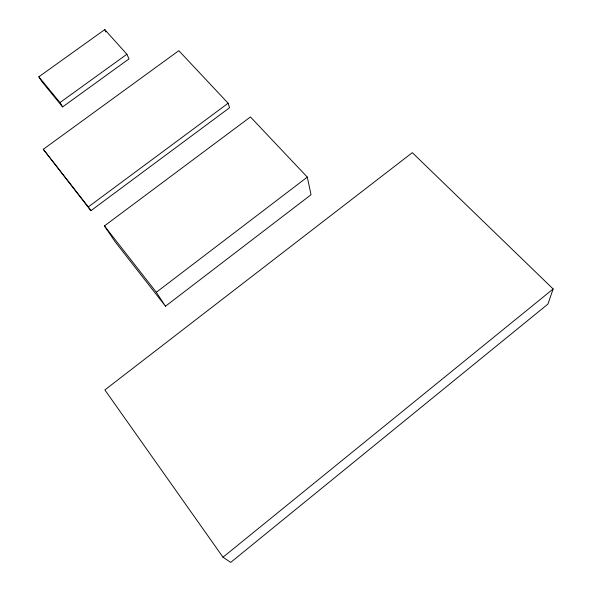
<?xml version="1.0" encoding="UTF-8"?>
<svg xmlns="http://www.w3.org/2000/svg" width="592" height="592" viewBox="0 0 592 592"><rect width="100%" height="100%" fill="white"/><g stroke="black" fill="none" stroke-linecap="round" stroke-linejoin="round"><path stroke-width="0.89" d="M553.15 288.97L547.903 304.103L230.702 562.4L223.006 557.205L104.873 389.928L412.313 152.669L553.15 288.97L223.006 557.205M165.471 306.227L311.029 194.731L307.307 177.119L250.438 116.95L104.436 225.915L114.974 241.551L165.471 306.227L156.318 292.278L104.436 225.915M156.318 292.278L307.307 177.119M90.879 210.693L88.312 206.919L228.127 103.237L178.814 50.683L43.297 149.28L90.879 210.693L229.57 107.737L228.127 103.237M62.604 106.915L128.997 58.897L126.888 54.249L104.762 29.6L38.85 76.79L41.588 81.23L62.604 106.915L59.97 102.579L38.85 76.79M59.97 102.579L126.888 54.249M43.297 149.28L88.312 206.919M104.762 29.6L105.879 31.968"/></g></svg>
